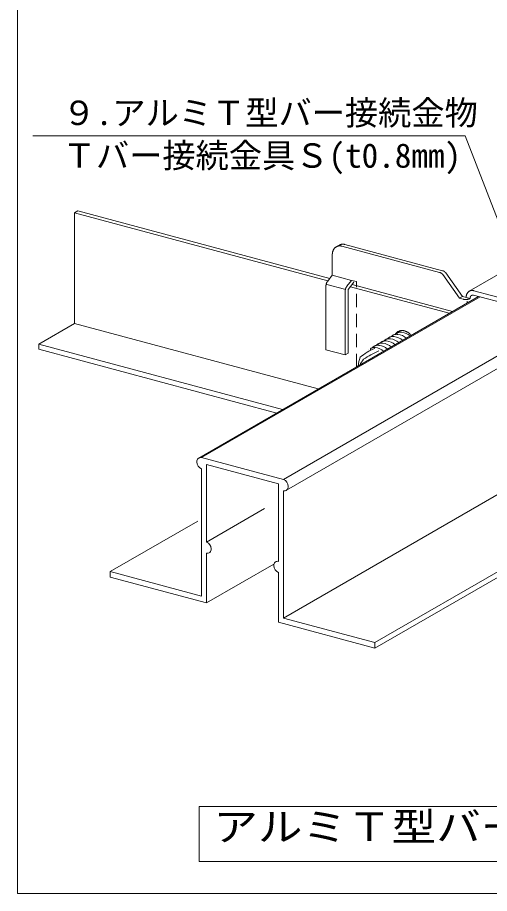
# Model space of a CAD drawing. Units: millimetres on the paper, enlarged 5 times, with parts at other scales. Extents: x -1379 to 1379, y -984 to 973.
# Drawn here: x 733.7 to 946.8, y -364.3 to 31 of the extents above; entities that cross this region are included whole.
import ezdxf
from ezdxf.enums import TextEntityAlignment as Align

# ---------------------------------------------------------------- set-up
doc = ezdxf.new("R2010")
doc.units = ezdxf.units.MM
doc.header["$LTSCALE"] = 5
doc.linetypes.add('DASHED1', pattern=[1.8, 1.2, -0.6])
for name, color, linetype, lineweight in [('3-0_中心線', 3, 'Continuous', 18), ('3-1_中線', 7, 'Continuous', 18), ('3-2_太線１', 3, 'Continuous', 18), ('3-4_細線', 4, 'Continuous', 9), ('3-6_文字', 3, 'Continuous', 18)]:
    doc.layers.add(name, color=color, linetype=linetype, lineweight=lineweight)
doc.styles.add('ＭＳ ゴシック', font='')
doc.styles.get('ＭＳ ゴシック').set_extended_font_data('MS Gothic')

msp = doc.modelspace()

# ---------------------------------------------------------------- linework, layer by layer
at = {"layer": '3-0_中心線', "color": 7}
for centre, radius, start, end in [((923.763, -85.996), 2.02, 74.96606, 75.03403), ((923.722, -86.148), 2.177, 69.7339, 74.9668), ((923.663, -86.308), 2.348, 64.7592, 69.73541), ((923.587, -86.47), 2.526, 60.02267, 64.76123), ((923.496, -86.627), 2.708, 55.50067, 60.02501), ((923.395, -86.774), 2.886, 51.16721, 55.50316), ((923.289, -86.906), 3.055, 46.99529, 51.16975), ((923.185, -87.018), 3.209, 42.95775, 46.99782), ((923.088, -87.109), 3.342, 39.0278, 42.96024), ((925.11, -85.218), 2.02, 74.96606, 75.03403), ((925.069, -85.37), 2.177, 69.7339, 74.9668), ((923.005, -87.176), 3.448, 38.45626, 39.03023), ((925.01, -85.531), 2.348, 64.7592, 69.73541), ((924.934, -85.692), 2.526, 60.02267, 64.76123), ((924.843, -85.849), 2.708, 55.50067, 60.02501), ((924.742, -85.997), 2.886, 51.16721, 55.50316), ((924.636, -86.128), 3.055, 46.99529, 51.16975), ((924.532, -86.241), 3.209, 42.95775, 46.99782), ((924.435, -86.331), 3.342, 39.0278, 42.96024), ((924.352, -86.398), 3.448, 38.45626, 39.03023), ((876.076, -90.223), 3.109, 176.70427, 179.97359), ((875.774, -90.223), 2.807, 179.96877, 180.0338), ((876.355, -90.238), 3.388, 173.62148, 176.70845), ((876.598, -90.265), 3.633, 170.67877, 173.62514), ((876.796, -90.298), 3.834, 167.83937, 170.68205), ((876.94, -90.328), 3.981, 165.07002, 167.84236), ((877.023, -90.35), 4.067, 162.33987, 165.07285), ((877.044, -90.357), 4.089, 159.61942, 162.34262), ((877.004, -90.342), 4.045, 156.87947, 159.62218), ((876.905, -90.299), 3.938, 154.09019, 156.88234), ((876.757, -90.227), 3.773, 151.22003, 154.09326), ((876.567, -90.122), 3.556, 148.23471, 151.22342), ((876.348, -89.987), 3.299, 145.09595, 148.23853), ((876.112, -89.821), 3.01, 141.76025, 145.10034), ((885.599, -92.629), 3.938, 154.09019, 156.88234), ((885.45, -92.556), 3.773, 151.22003, 154.09326), ((885.26, -92.452), 3.556, 148.23471, 151.22342), ((885.041, -92.316), 3.299, 145.09595, 148.23853), ((884.805, -92.151), 3.01, 141.76025, 145.10034), ((884.769, -92.552), 3.109, 176.70427, 179.97359), ((884.467, -92.552), 2.807, 179.96877, 180.0338), ((885.048, -92.568), 3.388, 173.62148, 176.70845), ((885.292, -92.595), 3.633, 170.67877, 173.62514), ((885.49, -92.627), 3.834, 167.83937, 170.68205), ((885.633, -92.658), 3.981, 165.07002, 167.84236), ((885.717, -92.68), 4.067, 162.33987, 165.07285), ((885.738, -92.686), 4.089, 159.61942, 162.34262), ((885.697, -92.671), 4.045, 156.87947, 159.62218), ((939.918, -95.235), 3.601, 160.96106, 163.62757), ((939.454, -95.052), 3.101, 149.92445, 155.57913), ((939.275, -94.948), 2.894, 144.00197, 149.92337), ((939.136, -94.847), 2.722, 137.83067, 143.99939), ((939.036, -94.757), 2.588, 131.44643, 137.82651), ((938.974, -94.687), 2.494, 124.90189, 131.44078), ((938.944, -94.645), 2.442, 118.26396, 124.89513), ((938.939, -94.637), 2.433, 111.60857, 118.2567), ((938.951, -94.668), 2.466, 105.01338, 111.6015), ((938.971, -94.741), 2.542, 98.55026, 105.00719), ((938.988, -94.856), 2.658, 92.27881, 98.54541), ((938.994, -95.012), 2.814, 86.2426, 92.27553), ((938.981, -95.204), 3.007, 80.46814, 86.24089), ((938.944, -95.425), 3.231, 74.96606, 80.46779), ((907.26, -113.715), 3.434, 118.26396, 124.89513), ((907.253, -113.703), 3.421, 111.60857, 118.2567), ((908.88, -113.219), 3.828, 137.83067, 143.99939), ((907.27, -113.747), 3.468, 105.01338, 111.6015), ((908.74, -113.093), 3.639, 132.94433, 137.82651), ((907.297, -113.85), 3.574, 98.55026, 105.00719), ((907.321, -114.012), 3.738, 92.27881, 98.54541), ((907.329, -114.231), 3.958, 86.2426, 92.27553), ((907.312, -114.501), 4.228, 80.46814, 86.24089), ((907.259, -114.812), 4.544, 75.31875, 80.46779), ((907.259, -114.812), 4.544, 74.96606, 74.96607), ((907.167, -115.155), 4.899, 69.7339, 74.9668), ((907.035, -115.515), 5.282, 64.7592, 69.73541), ((907.725, -114.141), 4.07, 144.00197, 149.92337), ((907.529, -113.999), 3.828, 137.83067, 143.99939), ((907.389, -113.873), 3.639, 131.44643, 137.82651), ((907.302, -113.774), 3.507, 124.90189, 131.44078), ((909.076, -113.361), 4.07, 144.00197, 146.55728), ((906.863, -115.879), 5.685, 60.02267, 64.76123), ((906.659, -116.233), 6.093, 55.50067, 60.02501), ((906.432, -116.563), 6.494, 51.16721, 55.50316), ((906.194, -116.86), 6.875, 46.99529, 51.16975), ((905.959, -117.113), 7.22, 42.95775, 46.99782), ((905.74, -117.317), 7.519, 40.45702, 42.96024), ((911.371, -114.545), 7.842, 196.26855, 196.88595), ((911.371, -114.545), 7.842, 196.26855, 196.88595)]:
    msp.add_arc(centre, radius, start, end, dxfattribs=at)
at = {"layer": '3-0_中心線'}
for centre, radius, start, end in [((901.451, -117.074), 3.118, 124.90189, 131.44078), ((901.414, -117.021), 3.053, 118.26396, 124.89513), ((901.408, -117.011), 3.041, 111.60857, 118.2567), ((901.423, -117.049), 3.083, 105.01338, 111.6015), ((901.447, -117.141), 3.177, 98.55026, 105.00719), ((903.355, -116.285), 3.402, 137.83067, 138.14817), ((903.231, -116.172), 3.235, 131.44643, 137.82651), ((901.469, -117.285), 3.323, 92.27881, 98.54541), ((903.153, -116.085), 3.118, 124.90189, 131.44078), ((901.476, -117.48), 3.518, 86.2426, 92.27553), ((903.115, -116.032), 3.053, 118.26396, 124.89513), ((903.11, -116.022), 3.041, 111.60857, 118.2567), ((901.46, -117.719), 3.758, 80.46814, 86.24089), ((903.125, -116.06), 3.083, 105.01338, 111.6015), ((903.149, -116.152), 3.177, 98.55026, 105.00719), ((905.056, -115.296), 3.402, 137.83067, 138.14817), ((904.932, -115.183), 3.235, 131.44643, 137.82651), ((903.17, -116.296), 3.323, 92.27881, 98.54541), ((904.854, -115.096), 3.118, 124.90189, 131.44078), ((903.178, -116.491), 3.518, 86.2426, 92.27553), ((904.817, -115.043), 3.053, 118.26396, 124.89513), ((904.811, -115.033), 3.041, 111.60857, 118.2567), ((903.162, -116.73), 3.758, 80.46814, 86.24089), ((904.826, -115.071), 3.083, 105.01338, 111.6015), ((904.85, -115.163), 3.177, 98.55026, 105.00719), ((906.633, -114.194), 3.235, 131.44643, 137.82651), ((904.871, -115.307), 3.323, 92.27881, 98.54541), ((906.556, -114.107), 3.118, 124.90189, 131.44078), ((904.879, -115.502), 3.518, 86.2426, 92.27553), ((906.518, -114.054), 3.053, 118.26396, 124.89513), ((906.512, -114.044), 3.041, 111.60857, 118.2567), ((904.863, -115.741), 3.758, 80.46814, 86.24089), ((906.527, -114.082), 3.083, 105.01338, 111.6015), ((906.551, -114.174), 3.177, 98.55026, 105.00719), ((906.573, -114.318), 3.323, 92.27881, 98.54541), ((906.58, -114.513), 3.518, 86.2426, 92.27553), ((906.564, -114.752), 3.758, 80.46814, 86.24089), ((894.634, -121.088), 3.177, 98.55026, 105.00719), ((896.546, -120.236), 3.402, 137.83067, 138.14817), ((896.421, -120.124), 3.235, 131.44643, 137.82651), ((894.656, -121.232), 3.323, 92.27881, 98.54541), ((896.344, -120.036), 3.118, 124.90189, 131.44078), ((894.663, -121.426), 3.518, 86.2426, 92.27553), ((896.306, -119.983), 3.053, 118.26396, 124.89513), ((896.3, -119.973), 3.041, 111.60857, 118.2567), ((894.647, -121.666), 3.758, 80.46814, 86.24089), ((896.315, -120.012), 3.083, 105.01338, 111.6015), ((896.339, -120.103), 3.177, 98.55026, 105.00719), ((898.251, -119.252), 3.402, 137.83067, 138.14817), ((898.126, -119.139), 3.235, 131.44643, 137.82651), ((896.361, -120.247), 3.323, 92.27881, 98.54541), ((898.049, -119.052), 3.118, 124.90189, 131.44078), ((896.368, -120.442), 3.518, 86.2426, 92.27553), ((898.011, -118.999), 3.053, 118.26396, 124.89513), ((898.005, -118.989), 3.041, 111.60857, 118.2567), ((896.353, -120.682), 3.758, 80.46814, 86.24089), ((898.02, -119.027), 3.083, 105.01338, 111.6015), ((898.045, -119.119), 3.177, 98.55026, 105.00719), ((899.952, -118.263), 3.402, 137.83067, 138.14817), ((899.828, -118.15), 3.235, 131.44643, 137.82651), ((898.066, -119.263), 3.323, 92.27881, 98.54541), ((899.75, -118.063), 3.118, 124.90189, 131.44078), ((898.074, -119.458), 3.518, 86.2426, 92.27553), ((899.713, -118.01), 3.053, 118.26396, 124.89513), ((899.707, -118), 3.041, 111.60857, 118.2567), ((898.058, -119.697), 3.758, 80.46814, 86.24089), ((899.722, -118.038), 3.083, 105.01338, 111.6015), ((899.746, -118.13), 3.177, 98.55026, 105.00719), ((901.654, -117.274), 3.402, 137.83067, 138.14817), ((901.529, -117.161), 3.235, 131.44643, 137.82651), ((899.767, -118.274), 3.323, 92.27881, 98.54541), ((899.775, -118.469), 3.518, 86.2426, 92.27553), ((899.759, -118.708), 3.758, 80.46814, 86.24089), ((894.841, -121.22), 3.402, 137.83067, 138.14817)]:
    msp.add_arc(centre, radius, start, end, dxfattribs=at)
at = {"layer": '3-1_中線'}
for p, q in [((733.685, 320.35), (733.685, -364.344)), ((937.713, -92.535), (975.37, -70.794)), ((879.005, -71.705), (877.568, -72.535)), ((924.287, -84.045), (880.18, -72.227)), ((925.635, -83.265), (881.531, -71.447)), ((875.838, -85.314), (875.838, -76.059)), ((875.838, -85.314), (873.761, -87.94)), ((933.221, -95.682), (925.705, -85.032)), ((934.568, -94.905), (927.052, -84.254)), ((872.967, -118.971), (872.967, -90.221)), ((881.318, -91.569), (873.438, -89.458)), ((884.531, -87.643), (882.454, -90.27)), ((885.604, -88.492), (883.011, -91.771)), ((886.705, -88.225), (884.531, -87.643)), ((886.705, -89.982), (886.705, -88.225)), ((881.66, -121.301), (881.66, -92.55)), ((883.011, -120.521), (883.011, -91.771)), ((978.83, -104.775), (939.639, -94.274)), ((978.678, -102.727), (939.782, -92.305)), ((934.953, -96.153), (933.219, -95.689)), ((933.221, -95.682), (934.568, -94.905)), ((938.042, -95.839), (934.564, -94.907)), ((936.304, -95.373), (936.304, -95.37)), ((936.692, -97.871), (936.692, -96.976)), ((938.042, -95.839), (938.042, -95.838)), ((881.66, -121.301), (872.967, -118.971)), ((883.011, -120.521), (881.66, -121.301)), ((816.844, -167.655), (853.79, -177.555)), ((816.844, -230.155), (816.844, -172.655)), ((819.017, -170.737), (851.617, -179.472)), ((819.017, -205.737), (819.017, -170.737)), ((851.617, -214.472), (851.617, -179.472)), ((853.79, -240.055), (853.79, -182.555)), ((819.017, -233.237), (819.017, -210.737)), ((775.55, -219.09), (775.55, -221.59)), ((775.55, -219.09), (816.844, -230.155)), ((851.617, -241.972), (851.617, -219.472)), ((775.55, -221.59), (819.017, -233.237)), ((853.79, -240.055), (895.084, -251.119)), ((851.617, -241.972), (895.084, -253.619)), ((895.084, -253.619), (895.084, -251.119)), ((815.754, -325.053), (1144.78, -325.053))]:
    msp.add_line(p, q, dxfattribs=at)
at = {"layer": '3-1_中線', "color": 3}
for p, q in [((759.465, -57.173), (760.985, -56.296)), ((759.465, -57.173), (759.465, -107.173)), ((743.338, -116.484), (759.465, -107.173))]:
    msp.add_line(p, q, dxfattribs=at)
at = {"layer": '3-1_中線', "linetype": 'DASHED1'}
msp.add_line((886.705, -126.731), (886.705, -89.982), dxfattribs=at)
at = {"layer": '3-1_中線'}
for points in [[(935.814, -96.277), (935.764, -96.275), (935.678, -96.269), (935.629, -96.266), (935.58, -96.261), (935.497, -96.253), (935.449, -96.247), (935.402, -96.241), (935.322, -96.23), (935.275, -96.222), (935.23, -96.215), (935.154, -96.2), (935.109, -96.191), (935.067, -96.181), (934.995, -96.164), (934.953, -96.153)], [(938.042, -95.839), (938.009, -95.857), (937.952, -95.888), (937.918, -95.905), (937.882, -95.923), (937.818, -95.952), (937.781, -95.968), (937.742, -95.984), (937.673, -96.011), (937.633, -96.025), (937.591, -96.04), (937.518, -96.065), (937.475, -96.078), (937.431, -96.091), (937.353, -96.113), (937.308, -96.125), (937.262, -96.137), (937.181, -96.156), (937.134, -96.167), (937.085, -96.177), (937.002, -96.194), (936.953, -96.202), (936.903, -96.211), (936.817, -96.224), (936.767, -96.232), (936.716, -96.238), (936.629, -96.249), (936.578, -96.254), (936.526, -96.259), (936.438, -96.267), (936.386, -96.27), (936.335, -96.273), (936.246, -96.278), (936.194, -96.28), (936.143, -96.281), (936.054, -96.282), (936.003, -96.282), (935.952, -96.281), (935.865, -96.279), (935.814, -96.277)], [(1144.78, -349.928), (815.754, -349.928), (815.754, -325.053)]]:
    msp.add_lwpolyline(points, dxfattribs=at)
for centre, radius, start, end in [((880.694, -75.976), 4.851, 166.07793, 170.94751), ((880.355, -75.892), 4.501, 160.96106, 166.07968), ((880.045, -75.785), 4.173, 155.57898, 160.96216), ((879.775, -75.662), 3.877, 149.92445, 155.57913), ((879.551, -75.533), 3.618, 144.00197, 149.92337), ((879.377, -75.406), 3.402, 137.83067, 143.99939), ((879.252, -75.294), 3.235, 131.44643, 137.82651), ((879.175, -75.206), 3.118, 124.90189, 131.44078), ((879.137, -75.153), 3.053, 118.26396, 124.89513), ((879.131, -75.143), 3.041, 111.60857, 118.2567), ((879.146, -75.182), 3.083, 105.01338, 111.6015), ((879.17, -75.273), 3.177, 98.55026, 105.00719), ((879.192, -75.418), 3.323, 92.27881, 98.54541), ((880.488, -74.373), 3.053, 118.26396, 120.93613), ((880.482, -74.363), 3.041, 111.60857, 118.2567), ((879.199, -75.612), 3.518, 86.2426, 92.27553), ((880.497, -74.402), 3.083, 105.01338, 111.6015), ((879.183, -75.852), 3.758, 80.46814, 86.24089), ((880.521, -74.493), 3.177, 98.55026, 105.00719), ((879.137, -76.129), 4.039, 74.96606, 80.46779), ((880.543, -74.638), 3.323, 92.27881, 98.54541), ((880.55, -74.832), 3.518, 86.2426, 92.27553), ((880.534, -75.072), 3.758, 80.46814, 86.24089), ((880.488, -75.349), 4.039, 74.96606, 80.46779), ((881.411, -76.061), 5.574, 175.58469, 180.02333), ((881.051, -76.033), 5.212, 170.94533, 175.5871), ((940.474, -95.349), 4.169, 170.94533, 175.5871), ((940.188, -95.303), 3.88, 166.07793, 170.94751), ((939.917, -95.236), 3.601, 160.96106, 166.07968), ((939.669, -95.151), 3.339, 155.57898, 160.96216), ((939.453, -95.052), 3.101, 149.92445, 155.57913), ((939.274, -94.949), 2.894, 144.00197, 149.92337), ((939.135, -94.848), 2.722, 137.83067, 143.99939), ((939.035, -94.758), 2.588, 131.44643, 137.82651), ((938.973, -94.688), 2.494, 124.90189, 131.44078), ((938.943, -94.645), 2.442, 118.26396, 124.89513), ((939.527, -95.627), 1.447, 144.00197, 149.92337), ((939.458, -95.576), 1.361, 137.83067, 143.99939), ((939.408, -95.531), 1.294, 131.44643, 137.82651), ((939.377, -95.496), 1.247, 124.90189, 131.44078), ((939.362, -95.475), 1.221, 118.26396, 124.89513), ((939.36, -95.471), 1.216, 111.60857, 118.2567), ((939.366, -95.487), 1.233, 105.01338, 111.6015), ((939.375, -95.523), 1.271, 98.55026, 105.00719), ((939.384, -95.581), 1.329, 92.27881, 98.54541), ((939.387, -95.659), 1.407, 86.2426, 92.27553), ((939.38, -95.755), 1.503, 80.46814, 86.24089), ((939.362, -95.866), 1.616, 80.14007, 80.46779), ((938.943, -95.426), 3.231, 74.96606, 74.96607), ((939.362, -95.866), 1.616, 74.96606, 74.96607), ((940.762, -95.372), 4.459, 175.58469, 180.02333), ((941.042, -95.372), 4.739, 180.02081, 180.02082), ((940.272, -95.838), 2.229, 175.58469, 180.02333), ((940.127, -95.827), 2.085, 170.94533, 175.5871), ((939.985, -95.804), 1.94, 166.07793, 170.94751), ((939.849, -95.771), 1.8, 160.96106, 166.07968), ((939.725, -95.728), 1.669, 155.57898, 160.96216), ((939.617, -95.679), 1.551, 149.92445, 155.57913), ((816.926, -169.546), 2.255, 135.87371, 180.67805), ((817.946, -169.571), 3.275, 180.03226, 250.3424), ((816.392, -169.333), 1.738, 74.93194, 128.63606), ((852.689, -180.639), 3.275, 0.03226, 70.3424), ((853.545, -180.598), 2.419, 317.46486, 359.08689), ((854.242, -180.876), 1.738, 254.93194, 308.63606), ((817.917, -208.82), 3.274, 0.01589, 70.35878), ((818.831, -208.805), 2.36, 316.91211, 359.65198), ((819.47, -209.059), 1.738, 254.90791, 308.62436), ((851.614, -216.329), 2.171, 134.95414, 181.60995), ((852.718, -216.389), 3.274, 180.01589, 250.35878), ((851.165, -216.15), 1.738, 74.90791, 128.62436)]:
    msp.add_arc(centre, radius, start, end, dxfattribs=at)
at = {"layer": '3-1_中線', "color": 3}
for centre, radius, start, end in [((905.661, -143.208), 27.054, 113.15216, 129.62837), ((914.882, -130.851), 27.802, 162.23977, 170.57205), ((919.459, -167.872), 53.481, 115.09002, 123.50799), ((903.953, -134.563), 17.995, 141.16951, 151.11148)]:
    msp.add_arc(centre, radius, start, end, dxfattribs=at)
at = {"layer": '3-2_太線１'}
for p, q in [((873.853, -87.823), (759.465, -57.173)), ((760.985, -56.296), (874.692, -86.763)), ((884.531, -87.643), (875.838, -85.314)), ((928.659, -102.509), (883.986, -90.538)), ((884.824, -89.478), (930.179, -101.631)), ((941.881, -94.875), (815.523, -167.828)), ((816.844, -167.655), (942.579, -95.062)), ((853.79, -177.555), (979.084, -105.216)), ((869.509, -136.659), (759.465, -107.173)), ((979.954, -110.304), (855.111, -182.381)), ((853.381, -145.97), (743.338, -116.484)), ((743.338, -116.484), (743.338, -118.734)), ((850.719, -147.507), (743.338, -118.734)), ((853.79, -240.055), (987.124, -163.075)), ((895.084, -251.119), (1003.595, -188.47)), ((895.084, -253.619), (1006.553, -189.263)), ((819.017, -205.737), (845.22, -190.609)), ((775.55, -219.09), (815.072, -196.273)), ((819.017, -233.237), (849.456, -215.663))]:
    msp.add_line(p, q, dxfattribs=at)
for centre, radius, start, end in [((901.207, -121.125), 7.166, 49.537, 82.98048), ((902.908, -120.136), 7.166, 49.48761, 82.98048), ((904.61, -119.147), 7.166, 49.43823, 82.98048), ((906.311, -118.158), 7.166, 49.38886, 82.98048), ((894.103, -119.087), 1.108, 105.24055, 190.62574), ((894.394, -125.072), 7.166, 49.63583, 82.98048), ((896.099, -124.088), 7.166, 49.63583, 82.98048), ((897.804, -123.103), 7.166, 49.63583, 82.98048), ((899.506, -122.114), 7.166, 49.58641, 82.98048)]:
    msp.add_arc(centre, radius, start, end, dxfattribs=at)
at = {"layer": '3-4_細線'}
for q in [(740.59, -22.477), (962.893, -92.372)]:
    msp.add_line((935.896, -22.477), q, dxfattribs=at)
at = {"layer": '3-6_文字', "color": 7}
msp.add_line((733.685, -364.344), (1356.618, -364.344), dxfattribs=at)

# ---------------------------------------------------------------- texts
at = {"layer": '3-6_文字', "color": 7, "style": 'ＭＳ ゴシック'}
for s, p in [('９.アルミＴ型バー接続金物', (754.027, -20.837)), ('Ｔバー接続金具Ｓ(t0.8mm)', (754.095, -40.101))]:
    msp.add_text(s, height=11, dxfattribs=at).set_placement(p, align=Align.BOTTOM_LEFT)
at = {"layer": '3-6_文字', "style": 'ＭＳ ゴシック', "width": 1.15}
msp.add_text('アルミＴ型バー接続金物\u3000取付詳細', height=12.83, dxfattribs=at).set_placement((822.132, -344.487), align=Align.BOTTOM_LEFT)

doc.saveas('drawing.dxf')
